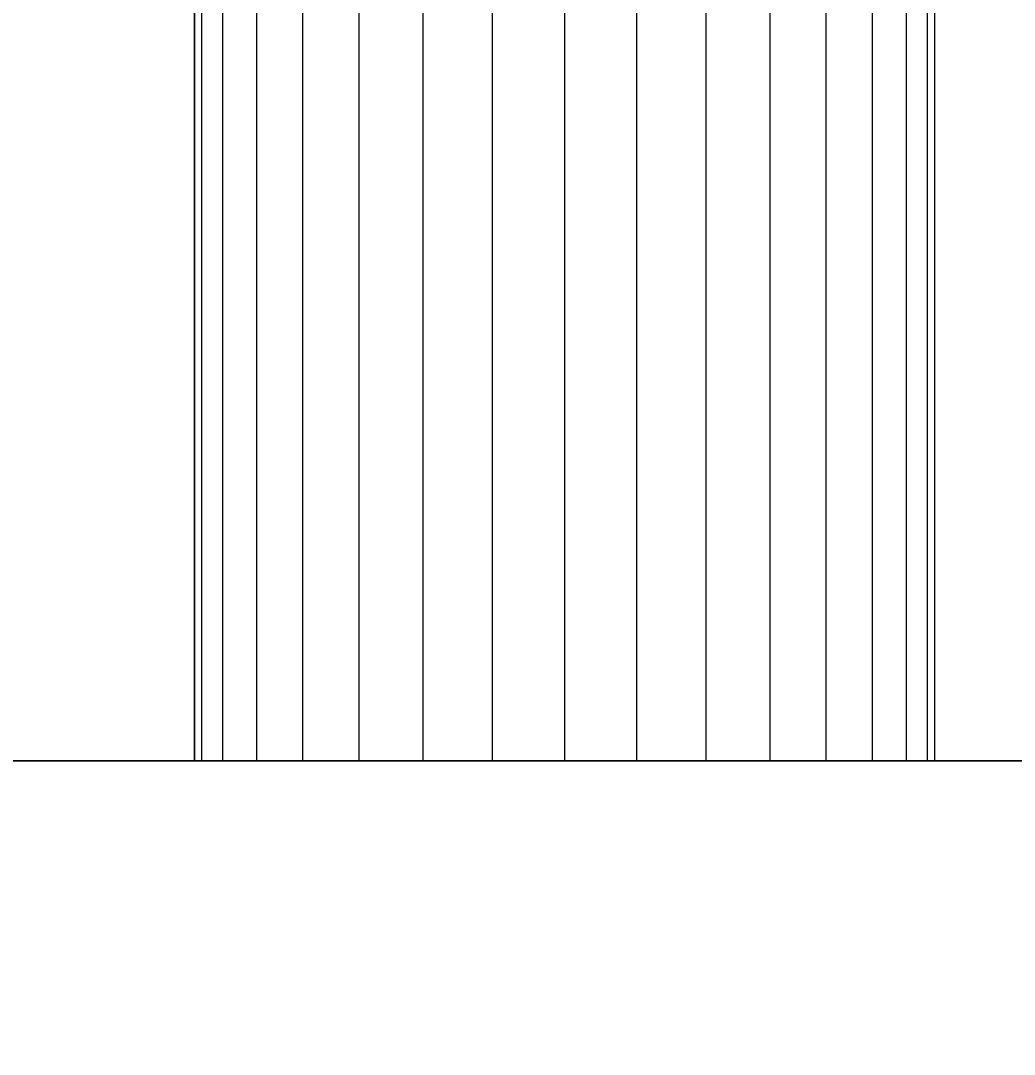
# Model space of a CAD drawing. Header units: millimetres. Extents: x -21672 to 8019, y 3751 to 17279.
# Drawn here: x -12602.7 to -12549.6, y 14411.1 to 14466.3 of the extents above; entities that cross this region are included whole.
import ezdxf

# ---------------------------------------------------------------- set-up
doc = ezdxf.new("R2010")
doc.units = ezdxf.units.MM
for name, color, linetype, lineweight in [('A-ANNO-DIMS', 211, 'Continuous', 9), ('A-ANNO-DIMS-50', 211, 'Continuous', 9), ('A-GENM', 13, 'Continuous', 18)]:
    doc.layers.add(name, color=color, linetype=linetype, lineweight=lineweight)
doc.styles.add('Arial', font='arial.ttf', dxfattribs={"height": 125})
doc.dimstyles.new('Diagonal_-_2_5mm_Arial', dxfattribs={"dimscale": 304.8, "dimtxt": 127.532425, "dimasz": 0.492126, "dimexe": 0.393701, "dimexo": 0.246063, "dimgap": 0.287073, "dimtad": 1, "dimdec": 0, "dimzin": 0, "dimdsep": 46, "dimtxsty": 'Arial', "dimblk1": 'OBLIQUE', "dimblk2": 'OBLIQUE', "dimsah": 1, "dimcen": 0.09, "dimdle": 0.393701, "dimazin": 0, "dimtfac": 1, "dimtdec": 4, "dimtix": 1, "dimtmove": 0, "dimatfit": 3, "dimfxl": 1, "dimtvp": 1, "dimtolj": 1, "dimtzin": 0, "dimarcsym": 2})

# ---------------------------------------------------------------- blocks, each defined once
blk = doc.blocks.new('Nevera de autoservicio single - Nevera de autoservicio single-466915-Level 2')
at = {"layer": 'A-GENM'}
for p, q in [((454.753, 1307.979), (454.753, -1108.896)), ((454.753, -1108.896), (454.753, 1307.979)), ((454.753, -1108.896), (454.753, 1307.979)), ((454.753, -1108.896), (454.753, 1307.979)), ((454.753, -1028.381), (454.753, 977.961)), ((454.753, 154.846), (454.753, 103.402)), ((454.753, 123.188), (255.92, 123.188)), ((454.753, 123.188), (255.92, 123.188)), ((454.753, 123.188), (255.92, 123.188)), ((454.753, 123.188), (255.92, 123.188)), ((454.753, 123.188), (255.92, 123.188)), ((454.753, 123.188), (255.92, 123.188)), ((454.753, 123.188), (255.92, 123.188)), ((454.753, 123.188), (255.92, 123.188)), ((454.753, 123.188), (255.92, 123.188)), ((454.753, 123.188), (255.92, 123.188)), ((454.753, 123.188), (255.92, 123.188)), ((454.753, 123.188), (255.92, 123.188)), ((454.753, 122.808), (255.92, 122.808)), ((454.753, 122.808), (255.92, 122.808)), ((454.753, 122.808), (255.92, 122.808)), ((454.753, 122.808), (255.92, 122.808)), ((454.753, 122.808), (255.92, 122.808)), ((454.753, 122.808), (255.92, 122.808)), ((454.753, 122.808), (255.92, 122.808)), ((454.753, 122.808), (255.92, 122.808)), ((454.753, 122.808), (255.92, 122.808)), ((454.753, 122.808), (255.92, 122.808)), ((454.753, 122.808), (255.92, 122.808)), ((454.753, 122.808), (255.92, 122.808)), ((454.753, 122.808), (255.92, 122.808)), ((454.753, 122.808), (255.92, 122.808)), ((454.753, 122.808), (255.92, 122.808)), ((454.753, 122.808), (255.92, 122.808)), ((454.753, 122.808), (255.92, 122.808)), ((454.753, 122.808), (255.92, 122.808)), ((454.753, 122.808), (255.92, 122.808)), ((454.753, 122.808), (255.92, 122.808)), ((454.753, 122.808), (255.92, 122.808)), ((454.753, 122.808), (255.92, 122.808)), ((454.753, 122.808), (255.92, 122.808)), ((454.753, 122.808), (255.92, 122.808)), ((454.753, 122.84), (454.753, 123.188)), ((454.753, 123.188), (454.753, 122.808)), ((454.753, 122.808), (454.753, 123.188)), ((454.753, 123.188), (454.753, 122.808)), ((454.753, 122.808), (454.753, 123.188)), ((454.753, 123.188), (454.753, 122.808)), ((454.753, 123.13), (454.753, 123.188)), ((454.753, 123.188), (454.753, 122.808)), ((454.753, 122.998), (454.753, 123.188)), ((454.753, 123.188), (454.753, 122.808)), ((454.753, 122.998), (454.753, 123.188)), ((454.753, 123.188), (454.753, 122.808)), ((454.753, 122.808), (454.753, 123.188)), ((454.753, 123.188), (454.753, 122.84)), ((454.753, 122.808), (454.753, 123.188)), ((454.753, 123.188), (454.753, 122.808)), ((454.753, 122.998), (454.753, 123.188)), ((454.753, 122.998), (454.753, 123.188)), ((454.753, 122.808), (454.753, 123.188)), ((454.753, 122.808), (454.753, 123.188)), ((454.753, 122.808), (454.753, 123.188)), ((454.753, 122.808), (454.753, 123.188)), ((454.753, 123.13), (454.753, 123.188)), ((454.753, 123.188), (454.753, 122.808)), ((454.753, 123.13), (454.753, 122.808)), ((454.753, 122.808), (454.753, 123.13)), ((454.753, 122.808), (454.753, 122.998)), ((454.753, 122.998), (454.753, 122.808)), ((454.753, 122.808), (454.753, 122.998)), ((454.753, 122.808), (454.753, 122.998)), ((454.753, 122.84), (454.753, 122.808)), ((454.753, 122.84), (454.753, 122.808)), ((454.753, 121.682), (454.753, 122.808)), ((454.753, 122.808), (454.753, 121.682)), ((454.753, 121.682), (454.753, 122.808)), ((454.753, 122.808), (454.753, 121.682)), ((454.753, 121.682), (454.753, 122.808)), ((454.753, 122.808), (454.753, 121.682)), ((454.753, 121.682), (454.753, 122.808)), ((454.753, 122.808), (454.753, 121.682)), ((454.753, 121.682), (454.753, 122.808)), ((454.753, 122.808), (454.753, 121.682)), ((454.753, 121.682), (454.753, 122.808)), ((454.753, 122.808), (454.753, 121.682)), ((454.753, 121.682), (454.753, 122.808)), ((454.753, 122.808), (454.753, 121.682)), ((454.753, 121.682), (454.753, 122.808)), ((454.753, 121.682), (454.753, 122.808)), ((454.753, 121.682), (454.753, 122.808)), ((454.753, 121.682), (454.753, 122.808)), ((454.753, 121.682), (454.753, 122.808)), ((454.753, 121.682), (454.753, 122.808)), ((454.753, 121.682), (454.753, 122.808)), ((454.753, 121.682), (454.753, 122.808)), ((454.753, 121.682), (454.753, 122.808)), ((454.753, 121.682), (454.753, 122.808)), ((454.753, 121.682), (255.92, 121.682)), ((454.753, 121.682), (255.92, 121.682)), ((454.753, 121.682), (255.92, 121.682)), ((454.753, 121.682), (255.92, 121.682)), ((454.753, 121.682), (255.92, 121.682)), ((454.753, 121.682), (255.92, 121.682)), ((454.753, 121.682), (255.92, 121.682)), ((454.753, 121.682), (255.92, 121.682)), ((454.753, 121.682), (255.92, 121.682)), ((454.753, 121.682), (255.92, 121.682)), ((454.753, 121.682), (255.92, 121.682)), ((454.753, 121.682), (255.92, 121.682)), ((454.753, 121.682), (255.92, 121.682)), ((454.753, 121.682), (255.92, 121.682)), ((454.753, 121.682), (255.92, 121.682)), ((454.753, 121.682), (255.92, 121.682)), ((454.753, 121.682), (255.92, 121.682)), ((454.753, 121.682), (255.92, 121.682)), ((454.753, 121.682), (255.92, 121.682)), ((454.753, 121.682), (255.92, 121.682)), ((454.753, 121.682), (255.92, 121.682)), ((454.753, 121.682), (255.92, 121.682)), ((454.753, 121.682), (255.92, 121.682)), ((454.753, 121.682), (255.92, 121.682)), ((454.753, 119.854), (454.753, 121.682)), ((454.753, 121.682), (454.753, 119.854)), ((454.753, 119.854), (454.753, 121.682)), ((454.753, 121.682), (454.753, 119.854)), ((454.753, 119.854), (454.753, 121.682)), ((454.753, 121.682), (454.753, 119.854)), ((454.753, 119.854), (454.753, 121.682)), ((454.753, 121.682), (454.753, 119.854)), ((454.753, 119.854), (454.753, 121.682)), ((454.753, 121.682), (454.753, 119.854)), ((454.753, 119.854), (454.753, 121.682)), ((454.753, 121.682), (454.753, 119.854)), ((454.753, 119.854), (454.753, 121.682)), ((454.753, 121.682), (454.753, 119.854)), ((454.753, 119.854), (454.753, 121.682)), ((454.753, 119.854), (454.753, 121.682)), ((454.753, 119.854), (454.753, 121.682)), ((454.753, 119.854), (454.753, 121.682)), ((454.753, 119.854), (454.753, 121.682)), ((454.753, 119.854), (454.753, 121.682)), ((454.753, 119.854), (454.753, 121.682)), ((454.753, 119.854), (454.753, 121.682)), ((454.753, 119.854), (454.753, 121.682)), ((454.753, 119.854), (454.753, 121.682)), ((454.753, 119.854), (255.92, 119.854)), ((454.753, 119.854), (255.92, 119.854)), ((454.753, 119.854), (255.92, 119.854)), ((454.753, 119.854), (255.92, 119.854)), ((454.753, 119.854), (255.92, 119.854)), ((454.753, 119.854), (255.92, 119.854)), ((454.753, 119.854), (255.92, 119.854)), ((454.753, 119.854), (255.92, 119.854)), ((454.753, 119.854), (255.92, 119.854)), ((454.753, 119.854), (255.92, 119.854)), ((454.753, 119.854), (255.92, 119.854)), ((454.753, 119.854), (255.92, 119.854)), ((454.753, 119.854), (255.92, 119.854)), ((454.753, 119.854), (255.92, 119.854)), ((454.753, 119.854), (255.92, 119.854)), ((454.753, 119.854), (255.92, 119.854)), ((454.753, 119.854), (255.92, 119.854)), ((454.753, 119.854), (255.92, 119.854)), ((454.753, 119.854), (255.92, 119.854)), ((454.753, 119.854), (255.92, 119.854)), ((454.753, 119.854), (255.92, 119.854)), ((454.753, 119.854), (255.92, 119.854)), ((454.753, 119.854), (255.92, 119.854)), ((454.753, 119.854), (255.92, 119.854)), ((454.753, 117.392), (454.753, 119.854)), ((454.753, 119.854), (454.753, 117.392)), ((454.753, 117.392), (454.753, 119.854)), ((454.753, 119.854), (454.753, 117.392)), ((454.753, 117.392), (454.753, 119.854)), ((454.753, 119.854), (454.753, 117.392)), ((454.753, 117.392), (454.753, 119.854)), ((454.753, 119.854), (454.753, 117.392)), ((454.753, 117.392), (454.753, 119.854)), ((454.753, 119.854), (454.753, 117.392)), ((454.753, 117.392), (454.753, 119.854)), ((454.753, 119.854), (454.753, 117.392)), ((454.753, 117.392), (454.753, 119.854)), ((454.753, 119.854), (454.753, 117.392)), ((454.753, 117.392), (454.753, 119.854)), ((454.753, 117.392), (454.753, 119.854)), ((454.753, 117.392), (454.753, 119.854)), ((454.753, 117.392), (454.753, 119.854)), ((454.753, 117.392), (454.753, 119.854)), ((454.753, 117.392), (454.753, 119.854)), ((454.753, 117.392), (454.753, 119.854)), ((454.753, 117.392), (454.753, 119.854)), ((454.753, 117.392), (454.753, 119.854)), ((454.753, 117.392), (454.753, 119.854)), ((454.753, 117.392), (255.92, 117.392)), ((454.753, 117.392), (255.92, 117.392)), ((454.753, 117.392), (255.92, 117.392)), ((454.753, 117.392), (255.92, 117.392)), ((454.753, 117.392), (255.92, 117.392)), ((454.753, 117.392), (255.92, 117.392)), ((454.753, 117.392), (255.92, 117.392)), ((454.753, 117.392), (255.92, 117.392)), ((454.753, 117.392), (255.92, 117.392)), ((454.753, 117.392), (255.92, 117.392)), ((454.753, 117.392), (255.92, 117.392)), ((454.753, 117.392), (255.92, 117.392)), ((454.753, 117.392), (255.92, 117.392)), ((454.753, 117.392), (255.92, 117.392)), ((454.753, 117.392), (255.92, 117.392)), ((454.753, 117.392), (255.92, 117.392)), ((454.753, 117.392), (255.92, 117.392)), ((454.753, 117.392), (255.92, 117.392)), ((454.753, 117.392), (255.92, 117.392)), ((454.753, 117.392), (255.92, 117.392)), ((454.753, 117.392), (255.92, 117.392)), ((454.753, 117.392), (255.92, 117.392)), ((454.753, 117.392), (255.92, 117.392)), ((454.753, 117.392), (255.92, 117.392)), ((454.753, 114.394), (454.753, 117.392)), ((454.753, 117.392), (454.753, 114.394)), ((454.753, 114.394), (454.753, 117.392)), ((454.753, 117.392), (454.753, 114.394)), ((454.753, 114.394), (454.753, 117.392)), ((454.753, 117.392), (454.753, 114.394)), ((454.753, 114.394), (454.753, 117.392)), ((454.753, 117.392), (454.753, 114.394)), ((454.753, 114.394), (454.753, 117.392)), ((454.753, 117.392), (454.753, 114.394)), ((454.753, 114.394), (454.753, 117.392)), ((454.753, 117.392), (454.753, 114.394)), ((454.753, 114.394), (454.753, 117.392)), ((454.753, 117.392), (454.753, 114.394)), ((454.753, 117.392), (454.753, 114.394)), ((454.753, 114.394), (454.753, 117.392)), ((454.753, 114.394), (454.753, 117.392)), ((454.753, 114.394), (454.753, 117.392)), ((454.753, 114.394), (454.753, 117.392)), ((454.753, 114.394), (454.753, 117.392)), ((454.753, 117.392), (454.753, 114.394)), ((454.753, 117.392), (454.753, 114.394)), ((454.753, 114.394), (454.753, 117.392)), ((454.753, 114.394), (454.753, 117.392)), ((454.753, 114.394), (255.92, 114.394)), ((454.753, 114.394), (255.92, 114.394)), ((454.753, 114.394), (255.92, 114.394)), ((454.753, 114.394), (255.92, 114.394)), ((454.753, 114.394), (255.92, 114.394)), ((454.753, 114.394), (255.92, 114.394)), ((454.753, 114.394), (255.92, 114.394)), ((454.753, 114.394), (255.92, 114.394)), ((454.753, 114.394), (255.92, 114.394)), ((454.753, 114.394), (255.92, 114.394)), ((454.753, 114.394), (255.92, 114.394)), ((454.753, 114.394), (255.92, 114.394)), ((454.753, 114.394), (255.92, 114.394)), ((454.753, 114.394), (255.92, 114.394)), ((454.753, 114.394), (255.92, 114.394)), ((454.753, 114.394), (255.92, 114.394)), ((454.753, 114.394), (255.92, 114.394)), ((454.753, 114.394), (255.92, 114.394)), ((454.753, 114.394), (255.92, 114.394)), ((454.753, 114.394), (255.92, 114.394)), ((454.753, 114.394), (255.92, 114.394)), ((454.753, 114.394), (255.92, 114.394)), ((454.753, 114.394), (255.92, 114.394)), ((454.753, 114.394), (255.92, 114.394)), ((454.753, 110.973), (454.753, 114.394)), ((454.753, 114.394), (454.753, 110.973)), ((454.753, 110.973), (454.753, 114.394)), ((454.753, 114.394), (454.753, 110.973)), ((454.753, 110.973), (454.753, 114.394)), ((454.753, 114.394), (454.753, 110.973)), ((454.753, 110.973), (454.753, 114.394)), ((454.753, 114.394), (454.753, 110.973)), ((454.753, 110.973), (454.753, 114.394)), ((454.753, 114.394), (454.753, 110.973)), ((454.753, 110.973), (454.753, 114.394)), ((454.753, 114.394), (454.753, 110.973)), ((454.753, 110.973), (454.753, 114.394)), ((454.753, 114.394), (454.753, 110.973)), ((454.753, 114.394), (454.753, 110.973)), ((454.753, 110.973), (454.753, 114.394)), ((454.753, 110.973), (454.753, 114.394)), ((454.753, 110.973), (454.753, 114.394)), ((454.753, 110.973), (454.753, 114.394)), ((454.753, 110.973), (454.753, 114.394)), ((454.753, 114.394), (454.753, 110.973)), ((454.753, 114.394), (454.753, 110.973)), ((454.753, 110.973), (454.753, 114.394)), ((454.753, 110.973), (454.753, 114.394)), ((454.753, 110.973), (255.92, 110.973)), ((454.753, 110.973), (255.92, 110.973)), ((454.753, 110.973), (255.92, 110.973)), ((454.753, 110.973), (255.92, 110.973)), ((454.753, 110.973), (255.92, 110.973)), ((454.753, 110.973), (255.92, 110.973)), ((454.753, 110.973), (255.92, 110.973)), ((454.753, 110.973), (255.92, 110.973)), ((454.753, 110.973), (255.92, 110.973)), ((454.753, 110.973), (255.92, 110.973)), ((454.753, 110.973), (255.92, 110.973)), ((454.753, 110.973), (255.92, 110.973)), ((454.753, 110.973), (255.92, 110.973)), ((454.753, 110.973), (255.92, 110.973)), ((454.753, 110.973), (255.92, 110.973)), ((454.753, 110.973), (255.92, 110.973)), ((454.753, 110.973), (255.92, 110.973)), ((454.753, 110.973), (255.92, 110.973)), ((454.753, 110.973), (255.92, 110.973)), ((454.753, 110.973), (255.92, 110.973)), ((454.753, 110.973), (255.92, 110.973)), ((454.753, 110.973), (255.92, 110.973)), ((454.753, 110.973), (255.92, 110.973)), ((454.753, 110.973), (255.92, 110.973)), ((454.753, 107.261), (454.753, 110.973)), ((454.753, 110.973), (454.753, 107.261)), ((454.753, 107.261), (454.753, 110.973)), ((454.753, 110.973), (454.753, 107.261)), ((454.753, 107.261), (454.753, 110.973)), ((454.753, 110.973), (454.753, 107.261)), ((454.753, 107.261), (454.753, 110.973)), ((454.753, 110.973), (454.753, 107.261)), ((454.753, 107.261), (454.753, 110.973)), ((454.753, 110.973), (454.753, 107.261)), ((454.753, 107.261), (454.753, 110.973)), ((454.753, 110.973), (454.753, 107.261)), ((454.753, 107.261), (454.753, 110.973)), ((454.753, 110.973), (454.753, 107.261)), ((454.753, 110.973), (454.753, 107.261)), ((454.753, 107.261), (454.753, 110.973)), ((454.753, 107.261), (454.753, 110.973)), ((454.753, 107.261), (454.753, 110.973)), ((454.753, 107.261), (454.753, 110.973)), ((454.753, 107.261), (454.753, 110.973)), ((454.753, 110.973), (454.753, 107.261)), ((454.753, 110.973), (454.753, 107.261)), ((454.753, 107.261), (454.753, 110.973)), ((454.753, 107.261), (454.753, 110.973)), ((454.753, 107.261), (255.92, 107.261)), ((454.753, 107.261), (255.92, 107.261)), ((454.753, 107.261), (255.92, 107.261)), ((454.753, 107.261), (255.92, 107.261)), ((454.753, 107.261), (255.92, 107.261)), ((454.753, 107.261), (255.92, 107.261)), ((454.753, 107.261), (255.92, 107.261)), ((454.753, 107.261), (255.92, 107.261)), ((454.753, 107.261), (255.92, 107.261)), ((454.753, 107.261), (255.92, 107.261)), ((454.753, 107.261), (255.92, 107.261)), ((454.753, 107.261), (255.92, 107.261)), ((454.753, 107.261), (255.92, 107.261)), ((454.753, 107.261), (255.92, 107.261)), ((454.753, 107.261), (255.92, 107.261)), ((454.753, 107.261), (255.92, 107.261)), ((454.753, 107.261), (255.92, 107.261)), ((454.753, 107.261), (255.92, 107.261)), ((454.753, 107.261), (255.92, 107.261)), ((454.753, 107.261), (255.92, 107.261)), ((454.753, 107.261), (255.92, 107.261)), ((454.753, 107.261), (255.92, 107.261)), ((454.753, 107.261), (255.92, 107.261)), ((454.753, 107.261), (255.92, 107.261)), ((454.753, 103.402), (454.753, 107.261)), ((454.753, 107.261), (454.753, 103.402)), ((454.753, 103.402), (454.753, 107.261)), ((454.753, 107.261), (454.753, 103.402)), ((454.753, 103.402), (454.753, 107.261)), ((454.753, 107.261), (454.753, 103.402)), ((454.753, 103.402), (454.753, 107.261)), ((454.753, 107.261), (454.753, 103.402)), ((454.753, 103.402), (454.753, 107.261)), ((454.753, 107.261), (454.753, 103.402)), ((454.753, 103.402), (454.753, 107.261)), ((454.753, 107.261), (454.753, 103.402)), ((454.753, 103.402), (454.753, 107.261)), ((454.753, 107.261), (454.753, 103.402)), ((454.753, 107.261), (454.753, 103.402)), ((454.753, 103.402), (454.753, 107.261)), ((454.753, 103.402), (454.753, 107.261)), ((454.753, 103.402), (454.753, 107.261)), ((454.753, 103.402), (454.753, 107.261)), ((454.753, 103.402), (454.753, 107.261)), ((454.753, 107.261), (454.753, 103.402)), ((454.753, 107.261), (454.753, 103.402)), ((454.753, 103.402), (454.753, 107.261)), ((454.753, 103.402), (454.753, 107.261)), ((454.753, 103.402), (255.92, 103.402)), ((454.753, 103.402), (255.92, 103.402)), ((454.753, 103.402), (255.92, 103.402)), ((454.753, 103.402), (255.92, 103.402)), ((454.753, 103.402), (255.92, 103.402)), ((454.753, 103.402), (255.92, 103.402)), ((454.753, 103.402), (255.92, 103.402)), ((454.753, 103.402), (255.92, 103.402)), ((454.753, 103.402), (255.92, 103.402)), ((454.753, 103.402), (255.92, 103.402)), ((454.753, 103.402), (255.92, 103.402)), ((454.753, 103.402), (255.92, 103.402)), ((454.753, 103.402), (255.92, 103.402)), ((454.753, 103.402), (255.92, 103.402)), ((454.753, 103.402), (255.92, 103.402)), ((454.753, 103.402), (255.92, 103.402)), ((454.753, 103.402), (255.92, 103.402)), ((454.753, 103.402), (255.92, 103.402)), ((454.753, 103.402), (255.92, 103.402)), ((454.753, 103.402), (255.92, 103.402)), ((454.753, 103.402), (255.92, 103.402)), ((454.753, 103.402), (255.92, 103.402)), ((454.753, 103.402), (255.92, 103.402)), ((454.753, 103.402), (255.92, 103.402)), ((454.753, 99.541), (454.753, 103.402)), ((454.753, 103.402), (454.753, 99.541)), ((454.753, 99.541), (454.753, 103.402)), ((454.753, 103.402), (454.753, 99.541)), ((454.753, 99.541), (454.753, 103.402)), ((454.753, 103.402), (454.753, 99.541)), ((454.753, 99.541), (454.753, 103.402)), ((454.753, 103.402), (454.753, 99.541)), ((454.753, 99.541), (454.753, 103.402)), ((454.753, 103.402), (454.753, 99.541)), ((454.753, 99.541), (454.753, 103.402)), ((454.753, 103.402), (454.753, 99.541)), ((454.753, 51.957), (454.753, 103.402)), ((454.753, 103.402), (454.753, 99.541)), ((454.753, 103.402), (454.753, 99.541)), ((454.753, 103.402), (454.753, 99.541)), ((454.753, 103.402), (454.753, 99.541)), ((454.753, 103.402), (454.753, 99.541)), ((454.753, 103.402), (454.753, 99.541)), ((454.753, 103.402), (454.753, 99.541)), ((454.753, 103.402), (454.753, 99.541)), ((454.753, 103.402), (454.753, 99.541)), ((454.753, 103.402), (454.753, 99.541)), ((454.753, 103.402), (454.753, 99.541)), ((454.753, 103.402), (454.753, 99.541)), ((454.753, 99.541), (255.92, 99.541)), ((454.753, 99.541), (255.92, 99.541)), ((454.753, 99.541), (255.92, 99.541)), ((454.753, 99.541), (255.92, 99.541)), ((454.753, 99.541), (255.92, 99.541)), ((454.753, 99.541), (255.92, 99.541)), ((454.753, 99.541), (255.92, 99.541)), ((454.753, 99.541), (255.92, 99.541)), ((454.753, 99.541), (255.92, 99.541)), ((454.753, 99.541), (255.92, 99.541)), ((454.753, 99.541), (255.92, 99.541)), ((454.753, 99.541), (255.92, 99.541)), ((454.753, 99.541), (255.92, 99.541)), ((454.753, 99.541), (255.92, 99.541)), ((454.753, 99.541), (255.92, 99.541)), ((454.753, 99.541), (255.92, 99.541)), ((454.753, 99.541), (255.92, 99.541)), ((454.753, 99.541), (255.92, 99.541)), ((454.753, 99.541), (255.92, 99.541)), ((454.753, 99.541), (255.92, 99.541)), ((454.753, 99.541), (255.92, 99.541)), ((454.753, 99.541), (255.92, 99.541)), ((454.753, 99.541), (255.92, 99.541)), ((454.753, 99.541), (255.92, 99.541)), ((454.753, 95.83), (454.753, 99.541)), ((454.753, 99.541), (454.753, 95.83)), ((454.753, 95.83), (454.753, 99.541)), ((454.753, 99.541), (454.753, 95.83)), ((454.753, 95.83), (454.753, 99.541)), ((454.753, 99.541), (454.753, 95.83)), ((454.753, 95.83), (454.753, 99.541)), ((454.753, 99.541), (454.753, 95.83)), ((454.753, 95.83), (454.753, 99.541)), ((454.753, 99.541), (454.753, 95.83)), ((454.753, 95.83), (454.753, 99.541)), ((454.753, 99.541), (454.753, 95.83)), ((454.753, 99.541), (454.753, 95.83)), ((454.753, 99.541), (454.753, 95.83)), ((454.753, 99.541), (454.753, 95.83)), ((454.753, 99.541), (454.753, 95.83)), ((454.753, 99.541), (454.753, 95.83)), ((454.753, 99.541), (454.753, 95.83)), ((454.753, 95.83), (454.753, 99.541)), ((454.753, 95.83), (454.753, 99.541)), ((454.753, 95.83), (454.753, 99.541)), ((454.753, 95.83), (454.753, 99.541)), ((454.753, 99.541), (454.753, 95.83)), ((454.753, 99.541), (454.753, 95.83)), ((454.753, 95.83), (255.92, 95.83)), ((454.753, 95.83), (255.92, 95.83)), ((454.753, 95.83), (255.92, 95.83)), ((454.753, 95.83), (255.92, 95.83)), ((454.753, 95.83), (255.92, 95.83)), ((454.753, 95.83), (255.92, 95.83)), ((454.753, 95.83), (255.92, 95.83)), ((454.753, 95.83), (255.92, 95.83)), ((454.753, 95.83), (255.92, 95.83)), ((454.753, 95.83), (255.92, 95.83)), ((454.753, 95.83), (255.92, 95.83)), ((454.753, 95.83), (255.92, 95.83)), ((454.753, 95.83), (255.92, 95.83)), ((454.753, 95.83), (255.92, 95.83)), ((454.753, 95.83), (255.92, 95.83)), ((454.753, 95.83), (255.92, 95.83)), ((454.753, 95.83), (255.92, 95.83)), ((454.753, 95.83), (255.92, 95.83)), ((454.753, 95.83), (255.92, 95.83)), ((454.753, 95.83), (255.92, 95.83)), ((454.753, 95.83), (255.92, 95.83)), ((454.753, 95.83), (255.92, 95.83)), ((454.753, 95.83), (255.92, 95.83)), ((454.753, 95.83), (255.92, 95.83)), ((454.753, 92.409), (454.753, 95.83)), ((454.753, 95.83), (454.753, 92.409)), ((454.753, 92.409), (454.753, 95.83)), ((454.753, 95.83), (454.753, 92.409)), ((454.753, 92.409), (454.753, 95.83)), ((454.753, 95.83), (454.753, 92.409)), ((454.753, 92.409), (454.753, 95.83)), ((454.753, 95.83), (454.753, 92.409)), ((454.753, 92.409), (454.753, 95.83)), ((454.753, 95.83), (454.753, 92.409)), ((454.753, 92.409), (454.753, 95.83)), ((454.753, 95.83), (454.753, 92.409)), ((454.753, 95.83), (454.753, 92.409)), ((454.753, 95.83), (454.753, 92.409)), ((454.753, 95.83), (454.753, 92.409)), ((454.753, 95.83), (454.753, 92.409)), ((454.753, 95.83), (454.753, 92.409)), ((454.753, 95.83), (454.753, 92.409)), ((454.753, 92.409), (454.753, 95.83)), ((454.753, 92.409), (454.753, 95.83)), ((454.753, 92.409), (454.753, 95.83)), ((454.753, 92.409), (454.753, 95.83)), ((454.753, 95.83), (454.753, 92.409)), ((454.753, 95.83), (454.753, 92.409)), ((454.753, 92.409), (255.92, 92.409)), ((454.753, 92.409), (255.92, 92.409)), ((454.753, 92.409), (255.92, 92.409)), ((454.753, 92.409), (255.92, 92.409)), ((454.753, 92.409), (255.92, 92.409)), ((454.753, 92.409), (255.92, 92.409)), ((454.753, 92.409), (255.92, 92.409)), ((454.753, 92.409), (255.92, 92.409)), ((454.753, 92.409), (255.92, 92.409)), ((454.753, 92.409), (255.92, 92.409)), ((454.753, 92.409), (255.92, 92.409)), ((454.753, 92.409), (255.92, 92.409)), ((454.753, 92.409), (255.92, 92.409)), ((454.753, 92.409), (255.92, 92.409)), ((454.753, 92.409), (255.92, 92.409)), ((454.753, 92.409), (255.92, 92.409)), ((454.753, 92.409), (255.92, 92.409)), ((454.753, 92.409), (255.92, 92.409)), ((454.753, 92.409), (255.92, 92.409)), ((454.753, 92.409), (255.92, 92.409)), ((454.753, 92.409), (255.92, 92.409)), ((454.753, 92.409), (255.92, 92.409)), ((454.753, 92.409), (255.92, 92.409)), ((454.753, 92.409), (255.92, 92.409)), ((454.753, 89.411), (454.753, 92.409)), ((454.753, 92.409), (454.753, 89.411)), ((454.753, 89.411), (454.753, 92.409)), ((454.753, 92.409), (454.753, 89.411)), ((454.753, 89.411), (454.753, 92.409)), ((454.753, 92.409), (454.753, 89.411)), ((454.753, 89.411), (454.753, 92.409)), ((454.753, 92.409), (454.753, 89.411)), ((454.753, 89.411), (454.753, 92.409)), ((454.753, 92.409), (454.753, 89.411)), ((454.753, 89.411), (454.753, 92.409)), ((454.753, 92.409), (454.753, 89.411)), ((454.753, 92.409), (454.753, 89.411)), ((454.753, 92.409), (454.753, 89.411)), ((454.753, 92.409), (454.753, 89.411)), ((454.753, 92.409), (454.753, 89.411)), ((454.753, 92.409), (454.753, 89.411)), ((454.753, 92.409), (454.753, 89.411)), ((454.753, 89.411), (454.753, 92.409)), ((454.753, 89.411), (454.753, 92.409)), ((454.753, 89.411), (454.753, 92.409)), ((454.753, 89.411), (454.753, 92.409)), ((454.753, 92.409), (454.753, 89.411)), ((454.753, 92.409), (454.753, 89.411)), ((454.753, 89.411), (255.92, 89.411)), ((454.753, 89.411), (255.92, 89.411)), ((454.753, 89.411), (255.92, 89.411)), ((454.753, 89.411), (255.92, 89.411)), ((454.753, 89.411), (255.92, 89.411)), ((454.753, 89.411), (255.92, 89.411)), ((454.753, 89.411), (255.92, 89.411)), ((454.753, 89.411), (255.92, 89.411)), ((454.753, 89.411), (255.92, 89.411)), ((454.753, 89.411), (255.92, 89.411)), ((454.753, 89.411), (255.92, 89.411)), ((454.753, 89.411), (255.92, 89.411)), ((454.753, 89.411), (255.92, 89.411)), ((454.753, 89.411), (255.92, 89.411)), ((454.753, 89.411), (255.92, 89.411)), ((454.753, 89.411), (255.92, 89.411)), ((454.753, 89.411), (255.92, 89.411)), ((454.753, 89.411), (255.92, 89.411)), ((454.753, 89.411), (255.92, 89.411)), ((454.753, 89.411), (255.92, 89.411)), ((454.753, 89.411), (255.92, 89.411)), ((454.753, 89.411), (255.92, 89.411)), ((454.753, 89.411), (255.92, 89.411)), ((454.753, 89.411), (255.92, 89.411)), ((454.753, 86.95), (454.753, 89.411)), ((454.753, 89.411), (454.753, 86.95)), ((454.753, 86.95), (454.753, 89.411)), ((454.753, 89.411), (454.753, 86.95)), ((454.753, 86.95), (454.753, 89.411)), ((454.753, 89.411), (454.753, 86.95)), ((454.753, 86.95), (454.753, 89.411)), ((454.753, 89.411), (454.753, 86.95)), ((454.753, 86.95), (454.753, 89.411)), ((454.753, 89.411), (454.753, 86.95)), ((454.753, 86.95), (454.753, 89.411)), ((454.753, 89.411), (454.753, 86.95)), ((454.753, 89.411), (454.753, 86.95)), ((454.753, 89.411), (454.753, 86.95)), ((454.753, 89.411), (454.753, 86.95)), ((454.753, 89.411), (454.753, 86.95)), ((454.753, 89.411), (454.753, 86.95)), ((454.753, 89.411), (454.753, 86.95)), ((454.753, 86.95), (454.753, 89.411)), ((454.753, 89.411), (454.753, 86.95)), ((454.753, 89.411), (454.753, 86.95)), ((454.753, 89.411), (454.753, 86.95)), ((454.753, 89.411), (454.753, 86.95)), ((454.753, 89.411), (454.753, 86.95)), ((454.753, 86.95), (255.92, 86.95)), ((454.753, 86.95), (255.92, 86.95)), ((454.753, 86.95), (255.92, 86.95)), ((454.753, 86.95), (255.92, 86.95)), ((454.753, 86.95), (255.92, 86.95)), ((454.753, 86.95), (255.92, 86.95)), ((454.753, 86.95), (255.92, 86.95)), ((454.753, 86.95), (255.92, 86.95)), ((454.753, 86.95), (255.92, 86.95)), ((454.753, 86.95), (255.92, 86.95)), ((454.753, 86.95), (255.92, 86.95)), ((454.753, 86.95), (255.92, 86.95)), ((454.753, 86.95), (255.92, 86.95)), ((454.753, 86.95), (255.92, 86.95)), ((454.753, 86.95), (255.92, 86.95)), ((454.753, 86.95), (255.92, 86.95)), ((454.753, 86.95), (255.92, 86.95)), ((454.753, 86.95), (255.92, 86.95)), ((454.753, 86.95), (255.92, 86.95)), ((454.753, 86.95), (255.92, 86.95)), ((454.753, 86.95), (255.92, 86.95)), ((454.753, 86.95), (255.92, 86.95)), ((454.753, 86.95), (255.92, 86.95)), ((454.753, 86.95), (255.92, 86.95)), ((454.753, 85.122), (454.753, 86.95)), ((454.753, 86.95), (454.753, 85.122)), ((454.753, 85.122), (454.753, 86.95)), ((454.753, 86.95), (454.753, 85.122)), ((454.753, 85.122), (454.753, 86.95)), ((454.753, 86.95), (454.753, 85.122)), ((454.753, 85.122), (454.753, 86.95)), ((454.753, 86.95), (454.753, 85.122)), ((454.753, 85.122), (454.753, 86.95)), ((454.753, 86.95), (454.753, 85.122)), ((454.753, 85.122), (454.753, 86.95)), ((454.753, 86.95), (454.753, 85.122)), ((454.753, 86.95), (454.753, 85.122)), ((454.753, 85.122), (454.753, 86.95)), ((454.753, 86.95), (454.753, 85.122)), ((454.753, 86.95), (454.753, 85.122)), ((454.753, 86.95), (454.753, 85.122)), ((454.753, 86.95), (454.753, 85.122)), ((454.753, 86.95), (454.753, 85.122)), ((454.753, 86.95), (454.753, 85.122)), ((454.753, 86.95), (454.753, 85.122)), ((454.753, 86.95), (454.753, 85.122)), ((454.753, 86.95), (454.753, 85.122)), ((454.753, 86.95), (454.753, 85.122)), ((454.753, 85.122), (255.92, 85.122)), ((454.753, 85.122), (255.92, 85.122)), ((454.753, 85.122), (255.92, 85.122)), ((454.753, 85.122), (255.92, 85.122)), ((454.753, 85.122), (255.92, 85.122)), ((454.753, 85.122), (255.92, 85.122)), ((454.753, 85.122), (255.92, 85.122)), ((454.753, 85.122), (255.92, 85.122)), ((454.753, 85.122), (255.92, 85.122)), ((454.753, 85.122), (255.92, 85.122)), ((454.753, 85.122), (255.92, 85.122)), ((454.753, 85.122), (255.92, 85.122)), ((454.753, 85.122), (255.92, 85.122)), ((454.753, 85.122), (255.92, 85.122)), ((454.753, 85.122), (255.92, 85.122)), ((454.753, 85.122), (255.92, 85.122)), ((454.753, 85.122), (255.92, 85.122)), ((454.753, 85.122), (255.92, 85.122)), ((454.753, 85.122), (255.92, 85.122)), ((454.753, 85.122), (255.92, 85.122)), ((454.753, 85.122), (255.92, 85.122)), ((454.753, 85.122), (255.92, 85.122)), ((454.753, 85.122), (255.92, 85.122)), ((454.753, 85.122), (255.92, 85.122)), ((454.753, 83.996), (454.753, 85.122)), ((454.753, 85.122), (454.753, 83.996)), ((454.753, 83.996), (454.753, 85.122)), ((454.753, 85.122), (454.753, 83.996)), ((454.753, 83.996), (454.753, 85.122)), ((454.753, 85.122), (454.753, 83.996)), ((454.753, 83.996), (454.753, 85.122)), ((454.753, 85.122), (454.753, 83.996)), ((454.753, 83.996), (454.753, 85.122)), ((454.753, 85.122), (454.753, 83.996)), ((454.753, 83.996), (454.753, 85.122)), ((454.753, 85.122), (454.753, 83.996)), ((454.753, 85.122), (454.753, 83.996)), ((454.753, 83.996), (454.753, 85.122)), ((454.753, 85.122), (454.753, 83.996)), ((454.753, 85.122), (454.753, 83.996)), ((454.753, 85.122), (454.753, 83.996)), ((454.753, 85.122), (454.753, 83.996)), ((454.753, 85.122), (454.753, 83.996)), ((454.753, 85.122), (454.753, 83.996)), ((454.753, 85.122), (454.753, 83.996)), ((454.753, 85.122), (454.753, 83.996)), ((454.753, 85.122), (454.753, 83.996)), ((454.753, 85.122), (454.753, 83.996)), ((454.753, 83.996), (255.92, 83.996)), ((454.753, 83.996), (255.92, 83.996)), ((454.753, 83.996), (255.92, 83.996)), ((454.753, 83.996), (255.92, 83.996)), ((454.753, 83.996), (255.92, 83.996)), ((454.753, 83.996), (255.92, 83.996)), ((454.753, 83.996), (255.92, 83.996)), ((454.753, 83.996), (255.92, 83.996)), ((454.753, 83.996), (255.92, 83.996)), ((454.753, 83.996), (255.92, 83.996)), ((454.753, 83.996), (255.92, 83.996)), ((454.753, 83.996), (255.92, 83.996)), ((454.753, 83.996), (255.92, 83.996)), ((454.753, 83.996), (255.92, 83.996)), ((454.753, 83.996), (255.92, 83.996)), ((454.753, 83.996), (255.92, 83.996)), ((454.753, 83.996), (255.92, 83.996)), ((454.753, 83.996), (255.92, 83.996)), ((454.753, 83.996), (255.92, 83.996)), ((454.753, 83.996), (255.92, 83.996)), ((454.753, 83.996), (255.92, 83.996)), ((454.753, 83.996), (255.92, 83.996)), ((454.753, 83.996), (255.92, 83.996)), ((454.753, 83.996), (255.92, 83.996)), ((255.92, 83.615), (454.753, 83.615)), ((454.753, 83.615), (255.92, 83.615)), ((454.753, 83.615), (255.92, 83.615)), ((454.753, 83.615), (255.92, 83.615)), ((454.753, 83.615), (255.92, 83.615)), ((454.753, 83.615), (255.92, 83.615)), ((454.753, 83.615), (255.92, 83.615)), ((454.753, 83.615), (255.92, 83.615)), ((454.753, 83.615), (255.92, 83.615)), ((454.753, 83.615), (255.92, 83.615)), ((255.92, 83.615), (454.753, 83.615)), ((454.753, 83.615), (255.92, 83.615)), ((454.753, 83.964), (454.753, 83.996)), ((454.753, 83.996), (454.753, 83.615)), ((454.753, 83.615), (454.753, 83.996)), ((454.753, 83.996), (454.753, 83.615)), ((454.753, 83.615), (454.753, 83.996)), ((454.753, 83.996), (454.753, 83.615)), ((454.753, 83.615), (454.753, 83.996)), ((454.753, 83.996), (454.753, 83.615)), ((454.753, 83.805), (454.753, 83.996)), ((454.753, 83.996), (454.753, 83.615)), ((454.753, 83.805), (454.753, 83.996)), ((454.753, 83.996), (454.753, 83.615)), ((454.753, 83.996), (454.753, 83.615)), ((454.753, 83.964), (454.753, 83.996)), ((454.753, 83.996), (454.753, 83.805)), ((454.753, 83.996), (454.753, 83.805)), ((454.753, 83.996), (454.753, 83.615)), ((454.753, 83.996), (454.753, 83.615)), ((454.753, 83.996), (454.753, 83.615)), ((454.753, 83.996), (454.753, 83.615)), ((454.753, 83.615), (454.753, 83.996)), ((454.753, 83.615), (454.753, 83.996)), ((454.753, 83.996), (454.753, 83.615)), ((454.753, 83.615), (454.753, 83.996)), ((454.753, 83.964), (454.753, 83.615)), ((454.753, 83.615), (454.753, 83.964)), ((454.753, 83.805), (454.753, 83.615)), ((454.753, 83.805), (454.753, 83.615)), ((454.753, 83.805), (454.753, 83.615)), ((454.753, 83.805), (454.753, 83.615))]:
    blk.add_line(p, q, dxfattribs=at)
blk = doc.blocks.new('DIMBLOCK69-Level 2')
at = {"layer": 'A-ANNO-DIMS-50'}
for p, q in [((-20502.896, 17027.062), (-20502.896, 17147.062)), ((818.604, 17027.062), (818.604, 17147.062)), ((-20622.896, 17027.062), (938.604, 17027.062)), ((-20502.896, 17027.062), (-20502.896, 11836.358)), ((818.604, 17027.062), (818.604, 15341.468))]:
    blk.add_line(p, q, dxfattribs=at)
at = {"layer": 'A-ANNO-DIMS-50', "lineweight": 35}
for p, q in [((-20502.896, 17027.062), (-20427.896, 17102.062)), ((818.604, 17027.062), (893.604, 17102.062)), ((-20502.896, 17027.062), (-20577.896, 16952.062)), ((818.604, 17027.062), (743.604, 16952.062))]:
    blk.add_line(p, q, dxfattribs=at)
at = {"layer": 'A-ANNO-DIMS-50', "color": 0, "insert": (-10082.496, 17276.841), "char_height": 125, "width": 576.83897, "attachment_point": 1, "line_spacing_factor": 0.941778, "style": 'Arial'}
blk.add_mtext('21322', dxfattribs=at)
blk = doc.blocks.new('_Oblique')
at = {"color": 0, "linetype": 'ByBlock', "lineweight": -2}
blk.add_line((-0.5, -0.5), (0.5, 0.5), dxfattribs=at)

msp = doc.modelspace()

# ---------------------------------------------------------------- block references
at = {"layer": 'A-GENM', "rotation": 269.9999999999996}
msp.add_blockref('Nevera de autoservicio single - Nevera de autoservicio single-466915-Level 2', (-12677.066, 14881.508), dxfattribs=at)

# ---------------------------------------------------------------- dimensions: what is measured, and where the dimension line sits
at = {"layer": 'A-ANNO-DIMS'}
dim = msp.add_linear_dim(base=(818.6039, 17027.0619), p1=(-20502.8962, 11761.3583), p2=(818.6039, 15266.468), dimstyle='Diagonal_-_2_5mm_Arial', override={"dimpost": '<>', "dimfxl": 21607.687495}, dxfattribs=at)
dim.commit()
dim.dimension.update_dxf_attribs({"geometry": 'DIMBLOCK69-Level 2', "text_midpoint": (-9842.1461, 17178.4262)})

doc.saveas('drawing.dxf')
